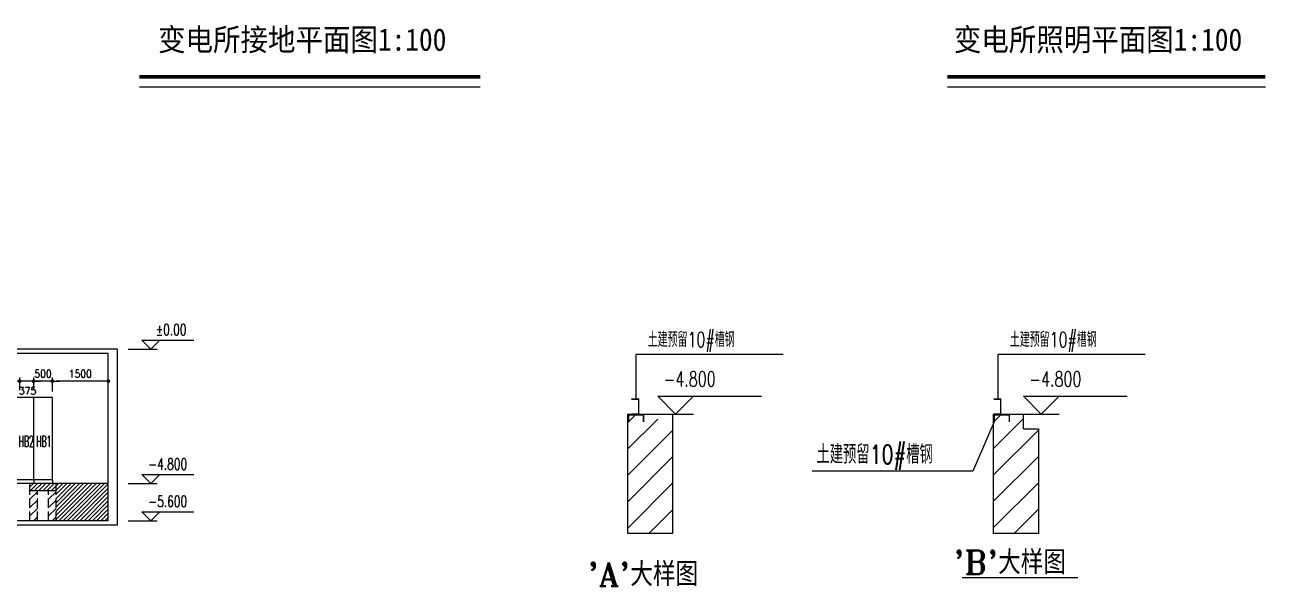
# Model space of a CAD drawing. Extents: x -336391 to 664021, y -458009 to -178412.
# Drawn here: x 591725 to 625028, y -419133 to -404095 of the extents above; entities that cross this region are included whole.
import ezdxf
from ezdxf.enums import TextEntityAlignment as Align

# ---------------------------------------------------------------- set-up
doc = ezdxf.new("R2010")
doc.units = 0
doc.header["$LTSCALE"] = 1000
doc.header["$MEASUREMENT"] = 0
doc.linetypes.add('DASH', pattern=[0.35, 0.25, -0.1])
doc.layers.get('0').update_dxf_attribs({"linetype": 'CONTINUOUS'})
doc.layers.get('Defpoints').update_dxf_attribs({"linetype": 'CONTINUOUS'})
for name, color, linetype in [('EQUIP-箱柜', 3, 'CONTINUOUS'), ('WALL', 7, 'CONTINUOUS'), ('电气-文字', 4, 'CONTINUOUS'), ('电气-电缆沟', 9, 'CONTINUOUS'), ('电气-设备标注', 4, 'CONTINUOUS')]:
    doc.layers.add(name, color=color, linetype=linetype)
doc.styles.add('HZ', font='tjromans.shx', dxfattribs={"width": 0.75, "bigfont": 'tjhztxt.shx'})
doc.styles.add('JIAO', font='tjromans.shx', dxfattribs={"width": 0.75, "bigfont": 'tjhztxt.shx'})
doc.styles.add('ROMANC', font='romanc', dxfattribs={"width": 0.9})
doc.styles.add('STYLE2', font='')
doc.styles.add('TKZ1', font='tjromant.shx', dxfattribs={"bigfont": 'tjhts.shx'})
doc.styles.get('STYLE2').set_extended_font_data('SimSun')
doc.dimstyles.new('dq', dxfattribs={"dimtxt": 200, "dimasz": 100, "dimexe": 100, "dimexo": 200, "dimgap": 100, "dimtad": 1, "dimdec": 0, "dimdsep": 46, "dimtxsty": 'ROMANC', "dimblk1": 'DOT', "dimblk2": 'DOT', "dimsah": 1, "dimcen": 2.5, "dimadec": 0, "dimazin": 0, "dimtfac": 1, "dimtdec": 0, "dimtix": 1, "dimtmove": 2, "dimatfit": 3, "dimldrblk": 'DOT', "dimfxl": 0, "dimtolj": 1, "dimtzin": 0, "dimarcsym": 0})
pattern_1 = [(45, (741995.44, -579190.96), (56.1266, -56.1266), [])]

# ---------------------------------------------------------------- blocks, each defined once
blk = doc.blocks.new('_Dot')
at = {"color": 0, "linetype": 'ByBlock', "lineweight": -2}
blk.add_line((-0.5, 0), (-1, 0), dxfattribs=at)
at = {"color": 0, "linetype": 'ByBlock', "const_width": 0.5}
blk.add_lwpolyline([(-0.25, 0, 1), (0.25, 0, 1)], format="xyb", close=True, dxfattribs=at)
blk = doc.blocks.new('*D50')
at = {"layer": 'Defpoints', "color": 0}
for p in [(592462, -413641), (592462, -414119), (593962, -414119)]:
    blk.add_point(p, dxfattribs=at)
at = {"layer": '电气-文字', "color": 0, "lineweight": -2}
for p, q in [((592462, -413919), (592462, -413541)), ((593962, -413919), (593962, -413541)), ((593862, -413641), (592562, -413641))]:
    blk.add_line(p, q, dxfattribs=at)
at = {"layer": '电气-文字', "color": 0, "lineweight": -2, "xscale": 100, "yscale": 100, "zscale": 100, "rotation": 180}
blk.add_blockref('_Dot', (592462, -413641), dxfattribs=at)
at = {"layer": '电气-文字', "color": 0, "lineweight": -2, "xscale": 100, "yscale": 100, "zscale": 100}
blk.add_blockref('_Dot', (593962, -413641), dxfattribs=at)
at = {"layer": '电气-文字', "color": 0, "insert": (593212, -413441), "char_height": 200, "attachment_point": 5, "style": 'ROMANC'}
blk.add_mtext('\\A1;1500', dxfattribs=at)
blk = doc.blocks.new('*D51')
at = {"layer": 'Defpoints', "color": 0}
for p in [(591962, -413641), (591962, -414083), (592462, -414119)]:
    blk.add_point(p, dxfattribs=at)
at = {"layer": '电气-文字', "color": 0, "lineweight": -2}
for p, q in [((591962, -413883), (591962, -413541)), ((592462, -413919), (592462, -413541)), ((591862, -413641), (591762, -413641)), ((592462, -413641), (591962, -413641)), ((592562, -413641), (592662, -413641))]:
    blk.add_line(p, q, dxfattribs=at)
at = {"layer": '电气-文字', "color": 0, "lineweight": -2, "xscale": 100, "yscale": 100, "zscale": 100}
blk.add_blockref('_Dot', (591962, -413641), dxfattribs=at)
at = {"layer": '电气-文字', "color": 0, "lineweight": -2, "xscale": 100, "yscale": 100, "zscale": 100, "rotation": 180}
blk.add_blockref('_Dot', (592462, -413641), dxfattribs=at)
at = {"layer": '电气-文字', "color": 0, "insert": (592212, -413441), "char_height": 200, "attachment_point": 5, "style": 'ROMANC'}
blk.add_mtext('\\A1;500', dxfattribs=at)
blk = doc.blocks.new('*D52')
at = {"layer": 'Defpoints', "color": 0}
for p in [(591587, -413641), (591587, -414083), (591962, -414083)]:
    blk.add_point(p, dxfattribs=at)
at = {"layer": '电气-文字', "color": 0, "lineweight": -2}
for p, q in [((591587, -413883), (591587, -413541)), ((591962, -413883), (591962, -413541)), ((591487, -413641), (591387, -413641)), ((591962, -413641), (591587, -413641)), ((592062, -413641), (592162, -413641))]:
    blk.add_line(p, q, dxfattribs=at)
at = {"layer": '电气-文字', "color": 0, "lineweight": -2, "xscale": 100, "yscale": 100, "zscale": 100}
blk.add_blockref('_Dot', (591587, -413641), dxfattribs=at)
at = {"layer": '电气-文字', "color": 0, "lineweight": -2, "xscale": 100, "yscale": 100, "zscale": 100, "rotation": 180}
blk.add_blockref('_Dot', (591962, -413641), dxfattribs=at)
at = {"layer": '电气-文字', "color": 0, "insert": (591798, -413901), "char_height": 200, "attachment_point": 5, "style": 'ROMANC'}
blk.add_mtext('\\A1;375', dxfattribs=at)

msp = doc.modelspace()

# ---------------------------------------------------------------- hatches: boundary and pattern name
at = {"layer": '电气-文字'}
h = msp.add_hatch(dxfattribs=at)
h.set_pattern_fill('ANSI31', color=256, scale=50, angle=90, style=0)
h.set_pattern_definition(pattern_1)
h.paths.add_polyline_path([(592562.4, -416382.7), (592562.4, -416582.7), (591862.4, -416582.7), (591862.4, -416382.7)])
h = msp.add_hatch(dxfattribs=at)
h.set_pattern_fill('ANSI31', color=256, scale=100, angle=90, style=0)
h.set_pattern_definition([(45, (749170.44, -579190.96), (112.2532, -112.2532), [])])
h.paths.add_polyline_path([(591862.4, -416582.7), (592062.4, -416582.7), (592062.4, -417382.7), (591862.4, -417382.7)])
h = msp.add_hatch(dxfattribs=at)
h.set_pattern_fill('ANSI31', color=256, scale=100, angle=90, style=0)
h.set_pattern_definition([(45, (749670.44, -579190.96), (112.2532, -112.2532), [])])
h.paths.add_polyline_path([(592362.4, -416582.7), (592562.4, -416582.7), (592562.4, -417382.7), (592362.4, -417382.7)])
h = msp.add_hatch(dxfattribs=at)
h.set_pattern_fill('ANSI31', color=256, scale=50, angle=90, style=0)
h.set_pattern_definition(pattern_1)
h.paths.add_polyline_path([(592562.4, -416382.7), (592562.4, -416582.7), (592562.4, -417382.7), (593962.4, -417382.7), (593962.4, -416382.7)])
at = {"layer": '电气-设备标注'}
h = msp.add_hatch(dxfattribs=at)
h.set_pattern_fill('ANSI31', color=256, scale=4000, style=0)
h.set_pattern_definition([(45, (1422688.7, -632325.9), (-353.5534, 353.5534), [])])
h.paths.add_polyline_path([(609089.8, -414922.6), (609089.8, -417722.6), (607889.8, -417722.6), (607889.8, -414522.6), (608689.8, -414522.6), (608689.8, -414922.6)])
h = msp.add_hatch(dxfattribs=at)
h.set_pattern_fill('ANSI31', color=256, scale=4000, style=0)
h.set_pattern_definition([(45, (1422580.14, -632325.9), (-353.5534, 353.5534), [])])
h.paths.add_polyline_path([(618894.1, -414922.6), (618894.1, -417722.6), (617694.1, -417722.6), (617694.1, -414522.6), (618494.1, -414522.6), (618494.1, -414922.6)])

# ---------------------------------------------------------------- linework, layer by layer
at = {"layer": 'EQUIP-箱柜'}
for p, q in [((592462.4, -414082.7), (583987.4, -414082.7)), ((591962.4, -416282.7), (591962.4, -414082.7)), ((592462.4, -416282.7), (592462.4, -414082.7)), ((592462.4, -416282.7), (583987.4, -416282.7)), ((591962.4, -416282.7), (591962.4, -416382.7)), ((592462.4, -416282.7), (592462.4, -416382.7))]:
    msp.add_line(p, q, dxfattribs=at)
at = {"layer": 'WALL'}
for p, q in [((594212.4, -412782.7), (582624.8, -412782.7)), ((593962.4, -412902.7), (582824.8, -412902.7)), ((593962.4, -417382.7), (593962.4, -412902.7)), ((594212.4, -417502.7), (594212.4, -412782.7)), ((593962.4, -416382.7), (582824.8, -416382.7)), ((591862.4, -416582.7), (591862.4, -416382.7)), ((592562.4, -416582.7), (591862.4, -416582.7)), ((592562.4, -416582.7), (592562.4, -416382.7)), ((594212.4, -417502.7), (582624.8, -417502.7)), ((593962.4, -417382.7), (582824.8, -417382.7))]:
    msp.add_line(p, q, dxfattribs=at)
at = {"layer": '电气-文字'}
for p, q in [((594797.7, -405757.4), (603932.7, -405757.4)), ((616457.1, -405757.4), (624979.8, -405757.4)), ((594863.2, -412542.7), (595103.2, -412782.7)), ((594863.2, -412542.7), (596255.2, -412542.7)), ((595103.2, -412782.7), (595343.2, -412542.7)), ((594492.6, -412782.7), (595274.8, -412782.7)), ((594863.2, -416142.7), (595103.2, -416382.7)), ((594863.2, -416142.7), (596255.2, -416142.7)), ((595103.2, -416382.7), (595343.2, -416142.7)), ((594492.6, -416382.7), (595274.8, -416382.7)), ((594863.2, -417142.7), (595103.2, -417382.7)), ((594863.2, -417142.7), (596255.2, -417142.7)), ((595103.2, -417382.7), (595343.2, -417142.7)), ((594492.6, -417382.7), (595274.8, -417382.7))]:
    msp.add_line(p, q, dxfattribs=at)
at = {"layer": '电气-文字', "const_width": 96}
for points in [[(594797.7, -405485.3), (603932.7, -405485.3)], [(616457.1, -405485.3), (624979.8, -405485.3)]]:
    msp.add_lwpolyline(points, dxfattribs=at)
at = {"layer": '电气-电缆沟', "color": 11, "linetype": 'DASH'}
for p, q in [((591862.4, -417382.7), (591862.4, -416582.7)), ((592062.4, -417382.7), (592062.4, -416582.7)), ((592362.4, -417382.7), (592362.4, -416582.7)), ((592562.4, -417382.7), (592562.4, -416582.7))]:
    msp.add_line(p, q, dxfattribs=at)
at = {"layer": '电气-设备标注'}
for p, q in [((612051.4, -412926.8), (608109.8, -412926.8)), ((608109.8, -414122.6), (608109.8, -412926.8)), ((617818.1, -414122.6), (617818.1, -412926.8)), ((621759.7, -412926.8), (617818.1, -412926.8)), ((618494.1, -414922.6), (618894.1, -414922.6))]:
    msp.add_line(p, q, dxfattribs=at)
at = {"layer": '电气-设备标注', "ltscale": 2}
for p, q in [((608689.8, -414042.6), (609169.8, -414522.6)), ((608689.8, -414042.6), (611473.8, -414042.6)), ((609169.8, -414522.6), (609649.8, -414042.6)), ((618494.1, -414042.6), (618974.1, -414522.6)), ((618494.1, -414042.6), (621278.1, -414042.6)), ((618974.1, -414522.6), (619454.1, -414042.6)), ((608689.8, -414522.6), (609649.8, -414522.6)), ((617818.1, -414542.6), (617818.1, -414522.6)), ((618494.1, -414522.6), (619454.1, -414522.6)), ((618494.1, -414922.6), (618494.1, -414522.6)), ((617714.1, -414734.6), (617137.9, -416052.4)), ((617137.9, -416052.4), (612830, -416052.4))]:
    msp.add_line(p, q, dxfattribs=at)
at = {"layer": '电气-设备标注', "ltscale": 2, "const_width": 40}
for points in [[(607985.8, -414122.6), (608177.8, -414122.6), (608177.8, -414522.6), (607985.8, -414522.6)], [(617694.1, -414122.6), (617886.1, -414122.6), (617886.1, -414522.6), (617694.1, -414522.6)], [(607909.8, -414734.6), (607909.8, -414542.6), (608309.8, -414542.6), (608309.8, -414734.6)], [(617714.1, -414734.6), (617714.1, -414542.6), (618114.1, -414542.6), (618114.1, -414734.6)]]:
    msp.add_lwpolyline(points, dxfattribs=at)
at = {"layer": '电气-设备标注', "ltscale": 2}
for points in [[(609089.8, -414522.6), (609089.8, -417722.6), (607889.8, -417722.6), (607889.8, -414522.6), (609089.8, -414522.6)], [(618894.1, -414922.6), (618894.1, -417722.6), (617694.1, -417722.6), (617694.1, -414522.6), (618494.1, -414522.6)]]:
    msp.add_lwpolyline(points, dxfattribs=at)
at = {"layer": '电气-设备标注', "const_width": 31.1}
msp.add_lwpolyline([(616848.6, -418905.5), (619958.8, -418905.5)], dxfattribs=at)

# ---------------------------------------------------------------- texts
at = {"layer": '电气-文字'}
for s, height, style, width, p in [('变电所接地平面图1:100', 600, 'STYLE2', 0.9, (595296.1, -404790)), ('变电所照明平面图1:100', 600, 'STYLE2', 0.9, (616629.4, -404790)), ('%%P0.00', 300, 'HZ', 0.7, (595234, -412412.3)), ('-4.800', 300, 'HZ', 0.7, (595034, -416012.3)), ('-5.600', 300, 'HZ', 0.7, (595034, -417012.3))]:
    msp.add_text(s, height=height, dxfattribs=dict(at, style=style, width=width)).set_placement(p)
at = {"layer": '电气-文字', "style": 'HZ', "width": 0.5}
for s, p in [('HB2', (591761.3, -415251.6)), ('HB1', (592230.2, -415251.6))]:
    msp.add_text(s, height=300, dxfattribs=at).set_placement(p, align=Align.MIDDLE)
at = {"layer": '电气-设备标注', "ltscale": 2}
for s, height, style, width, p in [('土建预留10#槽钢', 400, 'HZ', 0.7, (608423.5, -412726.3)), ('土建预留10#槽钢', 400, 'HZ', 0.7, (618131.9, -412726.3)), ('-4.800', 400, 'HZ', 0.7, (608851.4, -413781.8)), ('-4.800', 400, 'HZ', 0.7, (618655.7, -413781.8)), ('土建预留10#槽钢', 500, 'JIAO', 0.75, (612945.4, -415851.9))]:
    msp.add_text(s, height=height, dxfattribs=dict(at, style=style, width=width)).set_placement(p)
at = {"layer": '电气-设备标注', "style": 'TKZ1'}
for s, p in [("'B'大样图", (616614.1, -418812.5)), ("'A'大样图", (606809.8, -419132.8))]:
    msp.add_text(s, height=637.5, dxfattribs=at).set_placement(p)

# ---------------------------------------------------------------- dimensions: what is measured, and where the dimension line sits
at = {"layer": '电气-文字'}
dim = msp.add_linear_dim(base=(591587.4, -413641), p1=(591962.4, -414082.7), p2=(591587.4, -414082.7), angle=180, dimstyle='dq', dxfattribs=at)
dim.commit()
dim.dimension.update_dxf_attribs({"geometry": '*D52', "text_midpoint": (591797.8, -413900.6), "dimtype": 160})
for base, p1, p2, picture, middle in [((591962.4, -413641), (592462.4, -414118.6), (591962.4, -414082.7), '*D51', (592212.4, -413441)), ((592462.4, -413641), (593962.4, -414118.6), (592462.4, -414118.6), '*D50', (593212.4, -413441))]:
    dim = msp.add_linear_dim(base=base, p1=p1, p2=p2, angle=180, dimstyle='dq', dxfattribs=at)
    dim.commit()
    dim.dimension.update_dxf_attribs({"geometry": picture, "text_midpoint": middle})

doc.saveas('drawing.dxf')
